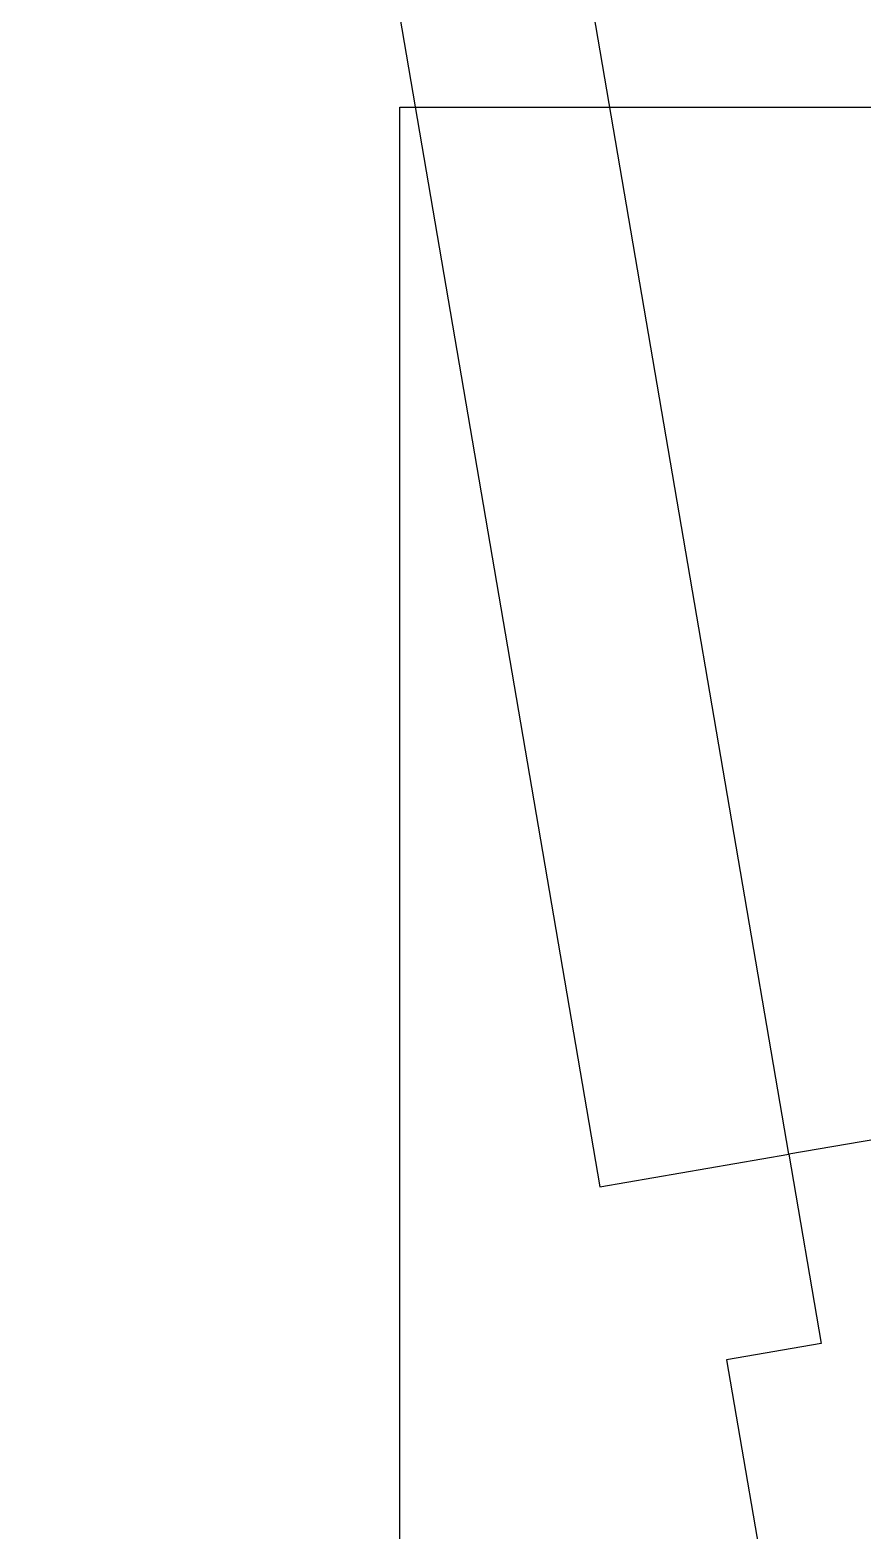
# Model space of a CAD drawing. Header units: metres. Extents: x -228 to 369, y -174 to 385.
# Drawn here: x 57.64 to 75.67, y 41.71 to 74.21 of the extents above; entities that cross this region are included whole.
import ezdxf

# ---------------------------------------------------------------- set-up
doc = ezdxf.new("R2010")
doc.units = ezdxf.units.M
doc.linetypes.add('PROJECTION', pattern=[0.3, 0.12, -0.18])
doc.layers.add('020_cloi', color=5, linetype='Continuous')
doc.layers.add('030_menuiserie', color=1, linetype='Continuous')
doc.layers.add('090_repères-axes', color=230, linetype='Continuous', plot=False)

# ---------------------------------------------------------------- blocks, each defined once
blk = doc.blocks.new('*U1201')
for points in [[(0.0500000000029519, -0.0421846139466808), (0.050000000002665, -3.368e-12), (-2.454e-13, -3.708e-12), (2.455e-13, -0.0721846139458567), (0.0350000000001, -0.0721846139456187), (0.034999999999896, -0.0421846139467828)], [(0.0649999999989358, -0.0721846139454147), (0.0350000000001, -0.0721846139456187), (0.0350000000057746, -0.7206783497504505), (0.0650000000046105, -0.7206783497502466)]]:
    blk.add_lwpolyline(points, close=True)
at = {"linetype": 'PROJECTION', "ltscale": 0.75}
blk.add_arc((0.0352246861555522, -0.0726943817133832), 0.6482692500532866, 271.6998595968405, 0.0450546509058075, dxfattribs=at)
blk = doc.blocks.new('Murs porteurs selon geometre projet')
at = {"layer": '030_menuiserie', "xscale": 138.550195075006, "yscale": 138.550195075006, "zscale": 138.550195075006, "rotation": 189.9168593396885}
blk.add_blockref('*U1201', (-33.68463700754026, -0.7363029037858179), dxfattribs=at)

msp = doc.modelspace()

# ---------------------------------------------------------------- linework, layer by layer
at = {"layer": '090_repères-axes'}
msp.add_lwpolyline([(65.64368130270282, 72.54045240612221), (115.64368130270279, 72.54045240612221), (115.64368130270279, 37.540452406122206), (65.64368130270282, 37.540452406122206)], close=True, dxfattribs=at)

# ---------------------------------------------------------------- block references
at = {"rotation": 359.7851270248765}
msp.add_blockref('Murs porteurs selon geometre projet', (114.21569695193979, 41.43732212746109), dxfattribs=at)
at = {"layer": '020_cloi', "rotation": 359.7851270248765}
msp.add_blockref('Murs porteurs selon geometre projet', (179.8593782546425, 41.43732212746109), dxfattribs=at)

doc.saveas('drawing.dxf')
